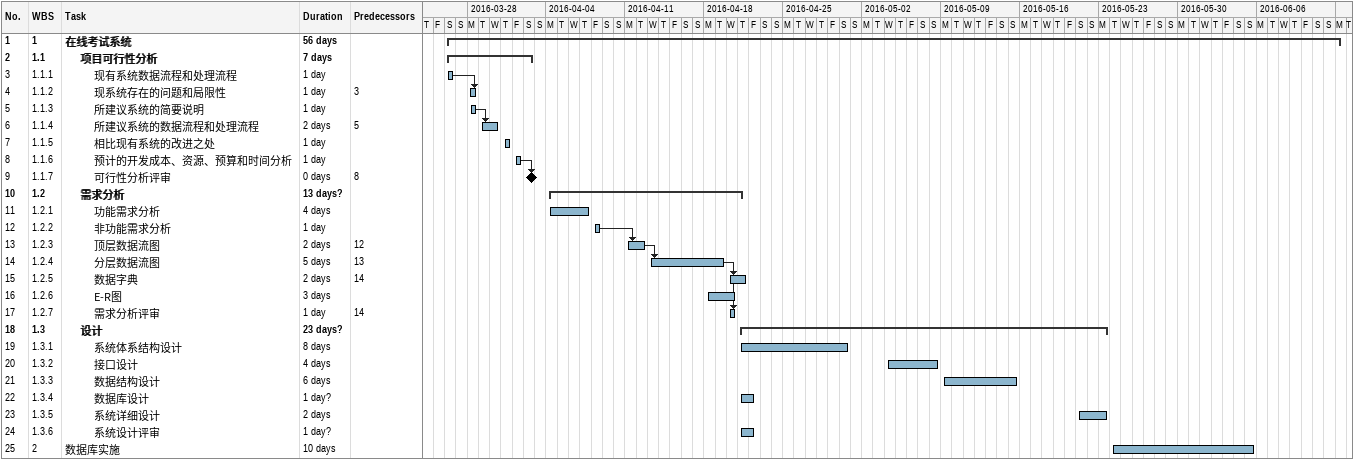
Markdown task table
| ID | WBS | Task | Duration | Start | Finish | Predecessors |
|---|---|---|---|---|---|---|
| 1 | 1 | **在线考试系统** | 56d | 2016-03-26 | 2016-06-13 |  |
| 2 | 1.1 | **项目可行性分析** | 7d | 2016-03-26 | 2016-04-02 |  |
| 3 | 1.1.1 | 现有系统数据流程和处理流程 | 1d | 2016-03-26 | 2016-03-26 |  |
| 4 | 1.1.2 | 现系统存在的问题和局限性 | 1d | 2016-03-28 | 2016-03-28 | 3 |
| 5 | 1.1.3 | 所建议系统的简要说明 | 1d | 2016-03-28 | 2016-03-28 |  |
| 6 | 1.1.4 | 所建议系统的数据流程和处理流程 | 2d | 2016-03-29 | 2016-03-30 | 5 |
| 7 | 1.1.5 | 相比现有系统的改进之处 | 1d | 2016-03-31 | 2016-03-31 |  |
| 8 | 1.1.6 | 预计的开发成本、资源、预算和时间分析 | 1d | 2016-04-01 | 2016-04-01 |  |
| 9 | 1.1.7 | 可行性分析评审 | 0d | 2016-04-02 | 2016-04-02 | 8 |
| 10 | 1.2 | **需求分析** | 13d? | 2016-04-04 | 2016-04-21 |  |
| 11 | 1.2.1 | 功能需求分析 | 4d | 2016-04-04 | 2016-04-07 |  |
| 12 | 1.2.2 | 非功能需求分析 | 1d | 2016-04-08 | 2016-04-08 |  |
| 13 | 1.2.3 | 顶层数据流图 | 2d | 2016-04-11 | 2016-04-12 | 12 |
| 14 | 1.2.4 | 分层数据流图 | 5d | 2016-04-13 | 2016-04-19 | 13 |
| 15 | 1.2.5 | 数据字典 | 2d | 2016-04-20 | 2016-04-21 | 14 |
| 16 | 1.2.6 | E-R图 | 3d | 2016-04-18 | 2016-04-20 |  |
| 17 | 1.2.7 | 需求分析评审 | 1d | 2016-04-20 | 2016-04-20 | 14 |
| 18 | 1.3 | **设计** | 23d? | 2016-04-21 | 2016-05-23 |  |
| 19 | 1.3.1 | 系统体系结构设计 | 8d | 2016-04-21 | 2016-04-30 |  |
| 20 | 1.3.2 | 接口设计 | 4d | 2016-05-04 | 2016-05-08 |  |
| 21 | 1.3.3 | 数据结构设计 | 6d | 2016-05-09 | 2016-05-15 |  |
| 22 | 1.3.4 | 数据库设计 | 1d? | 2016-04-21 | 2016-04-22 |  |
| 23 | 1.3.5 | 系统详细设计 | 2d | 2016-05-21 | 2016-05-23 |  |
| 24 | 1.3.6 | 系统设计评审 | 1d? | 2016-04-21 | 2016-04-22 |  |
| 25 | 2 | 数据库实施 | 10d | 2016-05-24 | 2016-06-05 |  |
